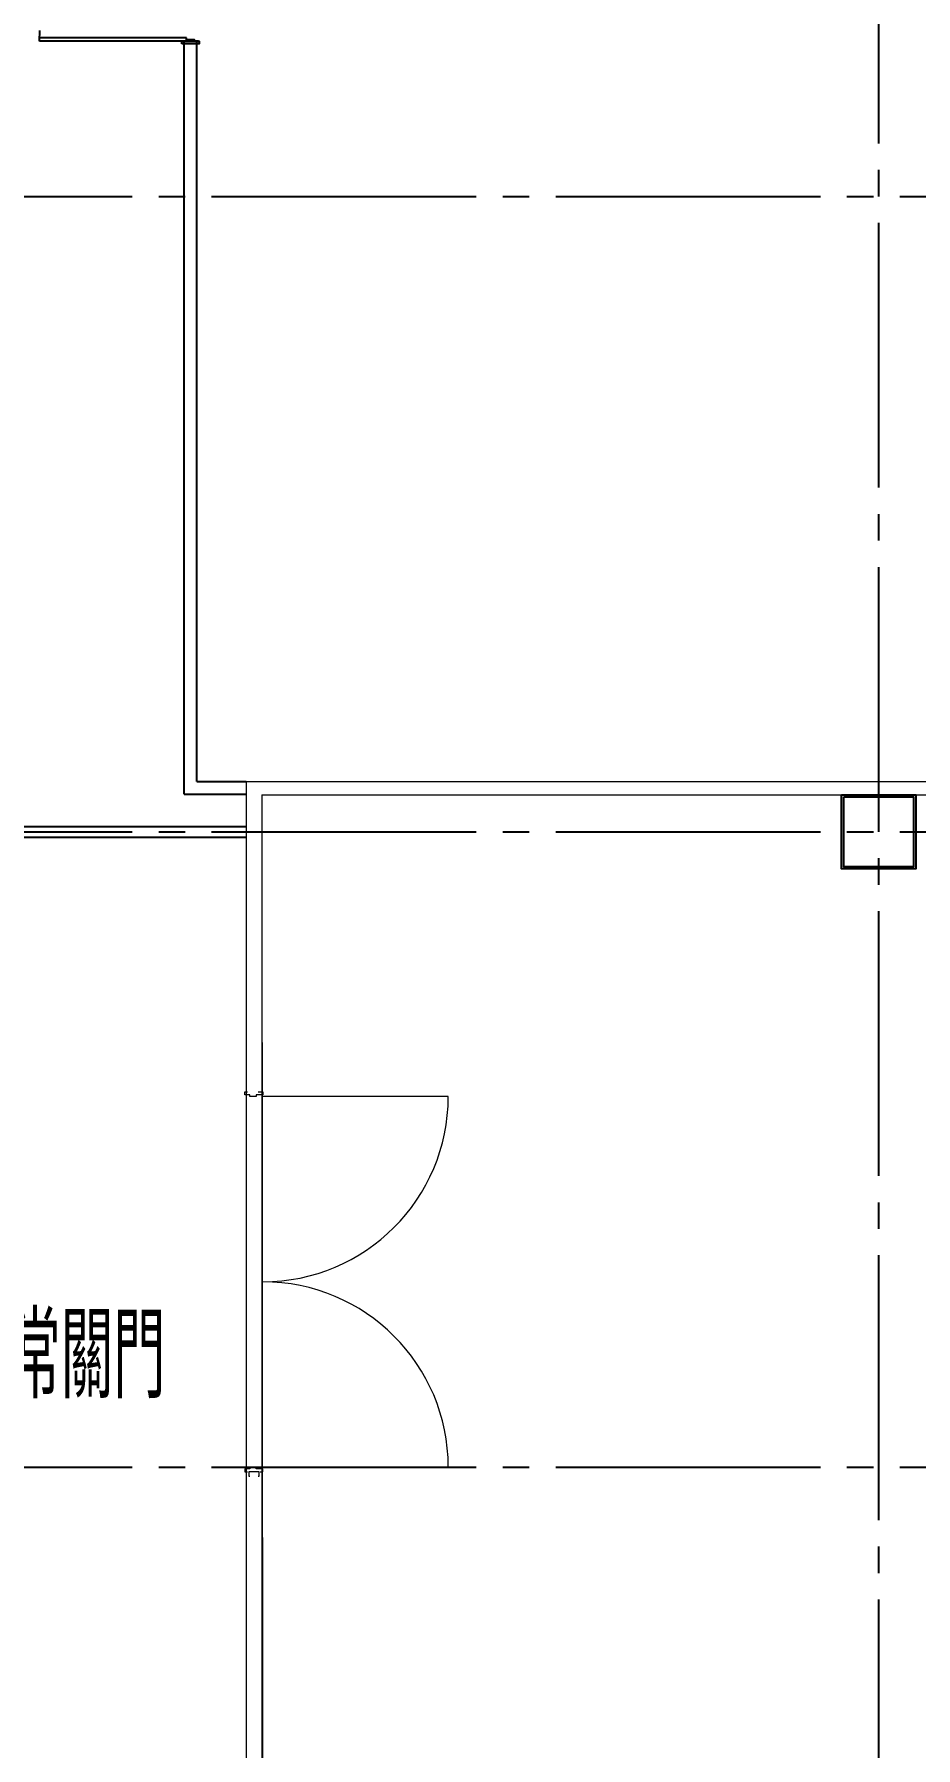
# Model space of a CAD drawing. Header units: millimetres. Extents: x -48783 to 30095, y 6477 to 24477.
# Drawn here: x 1002 to 1835, y 14285 to 15903 of the extents above; entities that cross this region are included whole.
import ezdxf
from ezdxf.enums import TextEntityAlignment as Align

# ---------------------------------------------------------------- set-up
doc = ezdxf.new("R2010")
doc.units = ezdxf.units.MM
doc.header["$LTSCALE"] = 100
doc.linetypes.add('X-N-FAB-L20$0$COL-CEN-LIN', pattern=[3.25, 2.5, -0.25, 0.25, -0.25])
for name, color, linetype in [('0-XREF', 7, 'Continuous'), ('X-N-FAB-L20$0$08', 8, 'Continuous'), ('X-N-FAB-L20$0$200K新增範圍', 8, 'Continuous'), ('X-N-FAB-L20$0$A-WALL-IN', 8, 'Continuous'), ('X-N-FAB-L20$0$BLOCK', 8, 'Continuous'), ('X-N-FAB-L20$0$CCL', 8, 'X-N-FAB-L20$0$COL-CEN-LIN'), ('X-N-FAB-L20$0$COL-S', 8, 'Continuous'), ('X-N-FAB-L20$0$DOOR', 8, 'Continuous')]:
    doc.layers.add(name, color=color, linetype=linetype)
doc.styles.add('X-N-FAB-L20$0$JEH', font='SIMPLEX.shx', dxfattribs={"bigfont": 'genie.shx'})

# ---------------------------------------------------------------- blocks, each defined once
blk = doc.blocks.new('X-N-FAB-L20$0$A$Cc7bb84f0')
at = {"layer": 'X-N-FAB-L20$0$COL-S'}
for points in [[(0, 70), (70, 70), (70, 0), (0, 0)], [(2, 68), (68, 68), (68, 2), (2, 2)]]:
    blk.add_lwpolyline(points, close=True, dxfattribs=at)
blk = doc.blocks.new('X-N-FAB-L20$0$A$C20c95bda')
at = {"layer": 'X-N-FAB-L20$0$CCL'}
for p, q in [((2820, 0), (2820, 9160)), ((240, 5150), (28330, 5150)), ((240, 4550), (28330, 4550)), ((240, 3950), (28330, 3950))]:
    blk.add_line(p, q, dxfattribs=at)
at = {"layer": 'X-N-FAB-L20$0$200K新增範圍'}
blk.add_blockref('X-N-FAB-L20$0$A$Cc7bb84f0', (2785, 4515), dxfattribs=at)
blk = doc.blocks.new('X-N-FAB-L20$0$A$C1d07c4d4')
at = {"layer": 'X-N-FAB-L20$0$08'}
for p, q in [((1724.9, 5271.6), (1725.3, 5281.6)), ((1863.8, 5274.6), (1724.9, 5274.6)), ((1874.9, 5271.6), (1724.9, 5271.6)), ((1859.9, 5271.6), (1874.9, 5271.6)), ((1861.4, 4560.5), (1861.4, 5271.6)), ((1873.4, 5271.6), (1861.4, 5271.6)), ((1861.4, 5271.6), (1873.4, 5271.6)), ((1873.4, 5271.6), (1861.4, 5271.6)), ((1861.4, 5271.6), (1873.4, 5271.6)), ((1863.8, 5271.6), (1863.8, 5274.6)), ((1873.4, 4572.5), (1873.4, 5271.6)), ((1873.4, 4572.5), (1919.9, 4572.5)), ((1861.4, 4560.5), (1919.9, 4560.5)), ((1667.4, 4530), (1919.9, 4530)), ((1667.4, 4520), (1919.9, 4520))]:
    blk.add_line(p, q, dxfattribs=at)
blk.add_lwpolyline([(1859.3, 5269.1), (1859.3, 5271.6), (1863.8, 5271.6), (1863.8, 5273.1), (1871, 5273.1), (1871, 5271.6), (1875.5, 5271.6), (1875.5, 5269.1), (1859.3, 5269.1)], dxfattribs=at)
at = {"layer": 'X-N-FAB-L20$0$A-WALL-IN', "color": 3, "lineweight": 0}
for p, q in [((1919.9, 4572.5), (2567.4, 4572.5)), ((1919.9, 4572.5), (1919.9, 2720.5)), ((1934.9, 4560), (2567.4, 4560)), ((1934.9, 4560), (1936.2, 2160)), ((1934.9, 4560), (1934.9, 3079.5))]:
    blk.add_line(p, q, dxfattribs=at)
at = {"layer": 'X-N-FAB-L20$0$DOOR', "color": 4, "lineweight": 0}
for p, q in [((2110.9, 4275), (1935.9, 4275)), ((2110.9, 3925), (1935.9, 3925))]:
    blk.add_line(p, q, dxfattribs=at)
for points in [[(1931.4, 4279.5), (1935.9, 4279.5), (1935.9, 4276.5), (1929.4, 4276.5), (1929.4, 4275), (1923.4, 4275), (1923.4, 4276.5), (1918.9, 4276.5), (1918.9, 4279.5), (1921.4, 4279.5)], [(1933.4, 3920.5), (1935.9, 3920.5), (1935.9, 3923.5), (1929.4, 3923.5), (1929.4, 3925), (1923.4, 3925), (1923.4, 3923.5), (1918.9, 3923.5), (1918.9, 3920.5), (1921.4, 3920.5)], [(1931.4, 3916.5), (1932.4, 3916.5), (1932.4, 3920.5), (1922.4, 3920.5), (1922.4, 3916.5), (1923.4, 3916.5)]]:
    blk.add_lwpolyline(points, dxfattribs=at)
for centre, start, end in [((1935.9, 4275), 270, 0), ((1935.9, 3925), 0, 90)]:
    blk.add_arc(centre, 175, start, end, dxfattribs=at)
at = {"layer": 'X-N-FAB-L20$0$08', "style": 'X-N-FAB-L20$0$JEH', "width": 0.65}
blk.add_text('搬入口常關門', height=80, dxfattribs=at).set_placement((1547.5, 4030), align=Align.MIDDLE_LEFT)
blk = doc.blocks.new('X-N-FAB-L20')
blk.add_blockref('X-N-FAB-L20$0$A$C1d07c4d4', (-717.4, 10625))
at = {"layer": 'X-N-FAB-L20$0$BLOCK'}
blk.add_blockref('X-N-FAB-L20$0$A$C20c95bda', (-1020, 10600), dxfattribs=at)

msp = doc.modelspace()

# ---------------------------------------------------------------- block references
at = {"layer": '0-XREF'}
msp.add_blockref('X-N-FAB-L20', (0, 0), dxfattribs=at)

doc.saveas('drawing.dxf')
